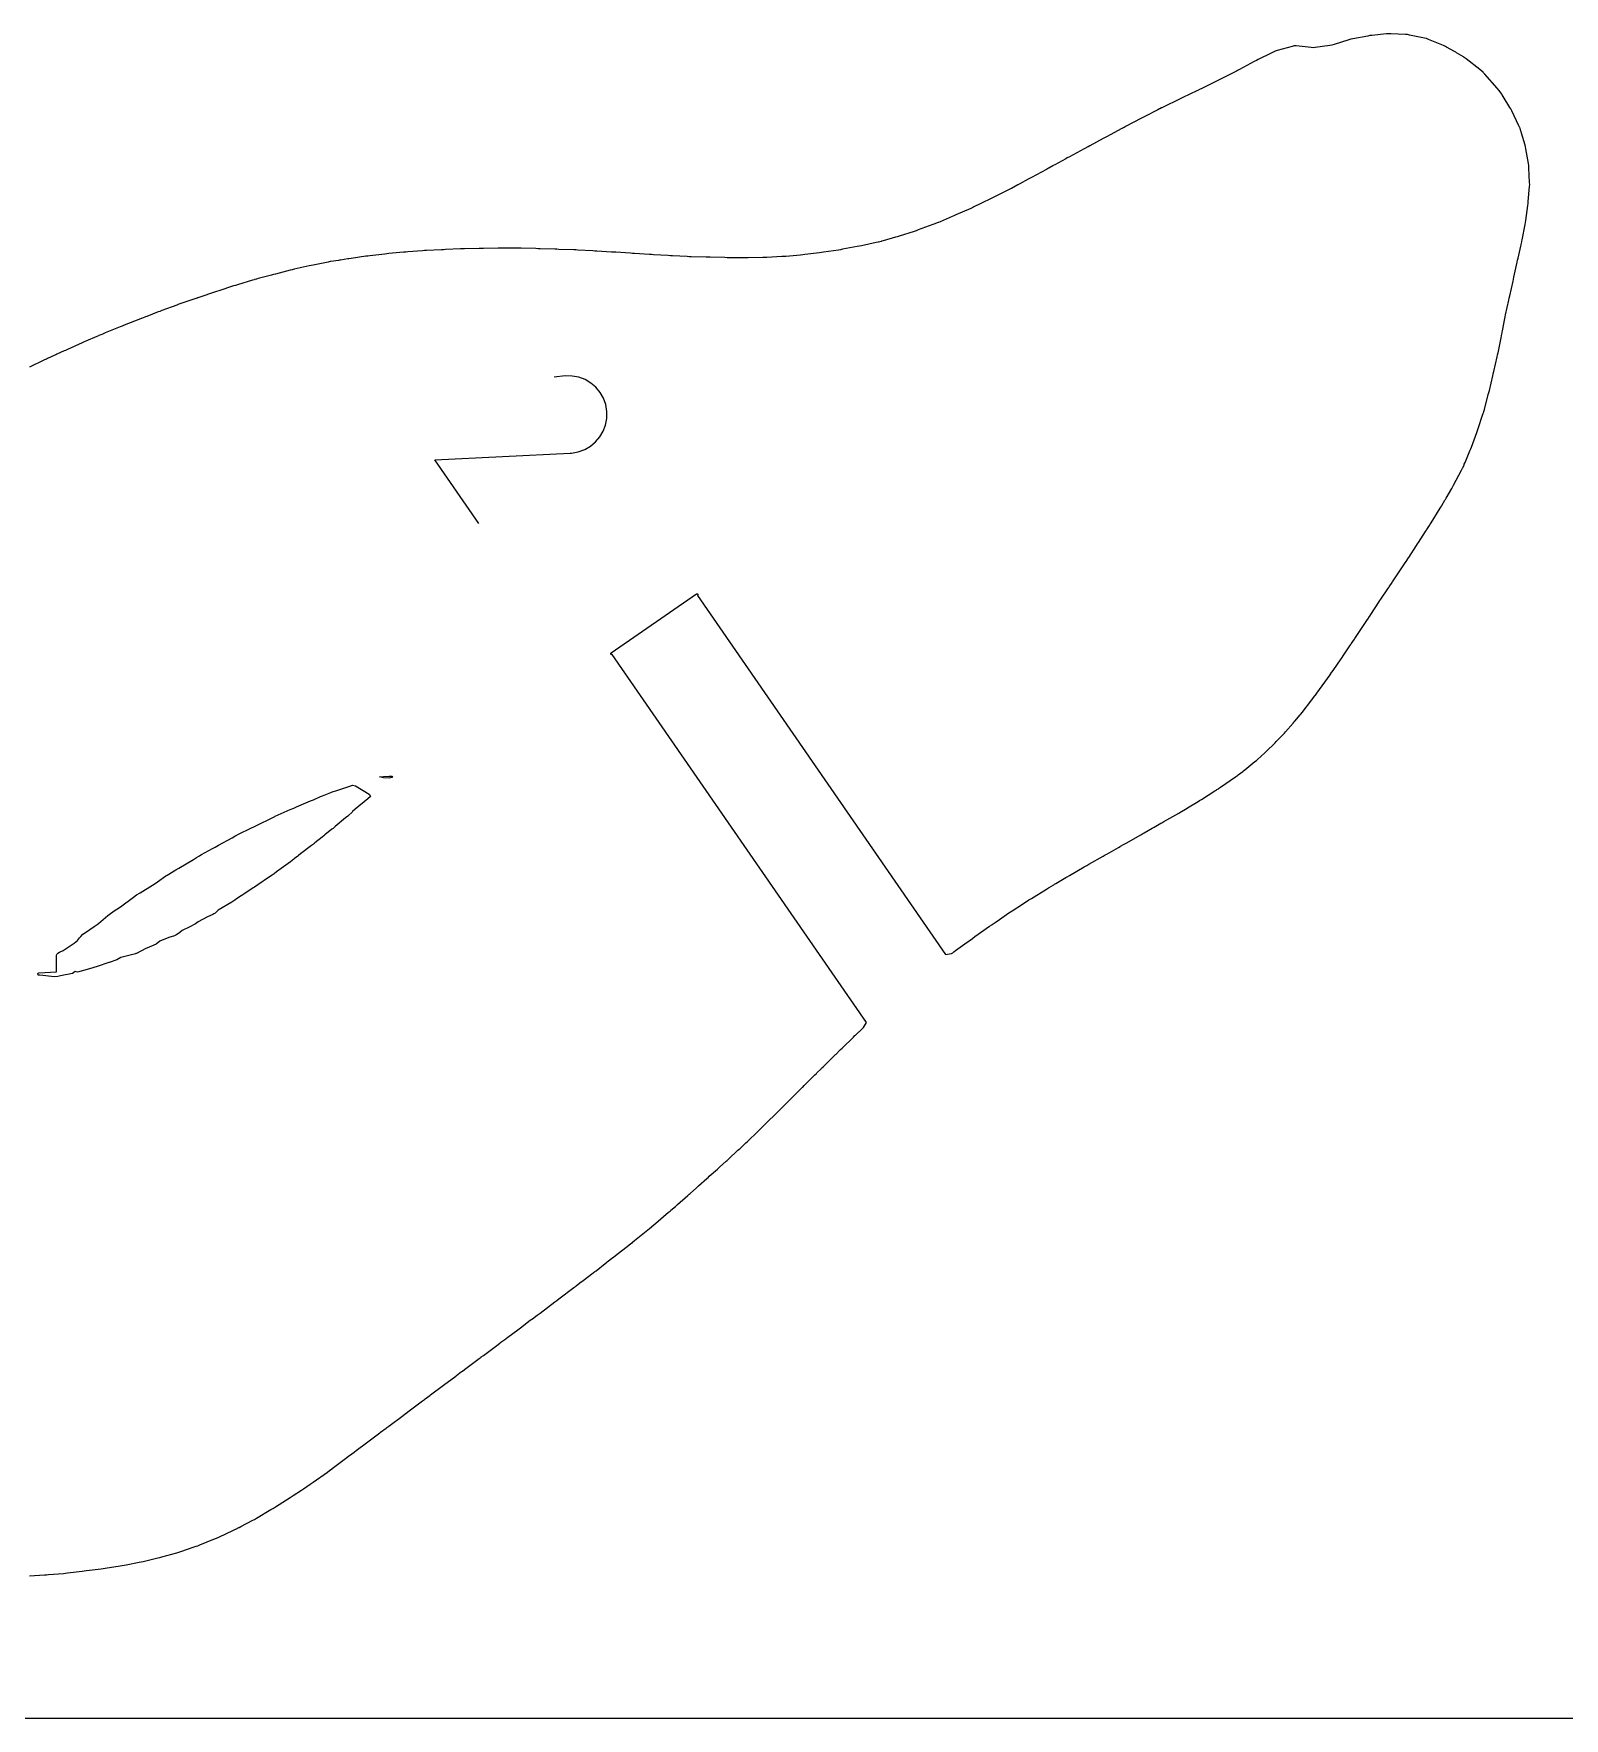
# Model space of a CAD drawing. Extents: x 0 to 600, y 0 to 500.
# Drawn here: x 58.1 to 132.7, y 0 to 82 of the extents above; entities that cross this region are included whole.
import ezdxf

# ---------------------------------------------------------------- set-up
doc = ezdxf.new("R2010")
doc.units = 0

msp = doc.modelspace()

# ---------------------------------------------------------------- linework, layer by layer
at = {"layer": 'annotation', "color": 1}
for p, q in [((84.023081, 65.349311), (83.492246, 65.283112)), ((84.363573, 65.34604), (84.023081, 65.349311)), ((84.688522, 65.284379), (84.363573, 65.34604)), ((84.992326, 65.169161), (84.688522, 65.284379)), ((85.269386, 65.005219), (84.992326, 65.169161)), ((85.514099, 64.797389), (85.269386, 65.005219)), ((85.720867, 64.550503), (85.514099, 64.797389)), ((85.884087, 64.269395), (85.720867, 64.550503)), ((85.998158, 63.9589), (85.884087, 64.269395)), ((85.990645, 62.960143), (86.053117, 63.28451)), ((86.057481, 63.623851), (85.998158, 63.9589)), ((86.053117, 63.28451), (86.057481, 63.623851)), ((86.057481, 63.623851), (86.057481, 63.623851)), ((85.502338, 62.134876), (85.710479, 62.379525)), ((85.710479, 62.379525), (85.87484, 62.656548)), ((85.87484, 62.656548), (85.990645, 62.960143)), ((77.678513, 61.272724), (84.266002, 61.594254)), ((84.266002, 61.594254), (84.266002, 61.594254)), ((84.266002, 61.594254), (84.272603, 61.593758)), ((84.272603, 61.593758), (84.279142, 61.593427)), ((84.279142, 61.593427), (84.285671, 61.593264)), ((84.285671, 61.593264), (84.292241, 61.593274)), ((84.292241, 61.593274), (84.298903, 61.593458)), ((84.298903, 61.593458), (84.305707, 61.593821)), ((84.305707, 61.593821), (84.312705, 61.594366)), ((84.312705, 61.594366), (84.319948, 61.595095)), ((84.319948, 61.595095), (84.327486, 61.596013)), ((84.327486, 61.596013), (84.66299, 61.653169)), ((84.327486, 61.596013), (84.327486, 61.596013)), ((84.66299, 61.653169), (84.973818, 61.765898)), ((84.973818, 61.765898), (85.255192, 61.9284)), ((85.255192, 61.9284), (85.502338, 62.134876)), ((79.819358, 58.174204), (77.678513, 61.272724))]:
    msp.add_line(p, q, dxfattribs=at)
at = {"layer": 'boundary', "color": 5}
for p, q in [((124.130886, 82.011949), (124.03102, 82.002025)), ((124.230752, 82.007251), (124.130886, 82.011949)), ((119.427464, 81.395434), (118.706486, 81.189668)), ((119.527331, 81.423924), (119.427464, 81.395434)), ((119.627197, 81.413354), (119.527331, 81.423924)), ((120.348173, 81.333246), (119.627197, 81.413354)), ((120.448038, 81.322675), (120.348173, 81.333246)), ((120.547905, 81.337173), (120.448038, 81.322675)), ((121.268888, 81.440157), (120.547905, 81.337173)), ((121.368755, 81.454655), (121.268888, 81.440157)), ((121.46862, 81.486116), (121.368755, 81.454655)), ((122.189594, 81.712529), (121.46862, 81.486116)), ((122.289459, 81.74399), (122.189594, 81.712529)), ((122.389326, 81.762688), (122.289459, 81.74399)), ((123.110305, 81.898733), (122.389326, 81.762688)), ((123.21017, 81.917431), (123.110305, 81.898733)), ((123.310037, 81.927355), (123.21017, 81.917431)), ((124.03102, 82.002025), (123.310037, 81.927355)), ((124.95173, 81.972515), (124.230752, 82.007251)), ((125.051597, 81.967817), (124.95173, 81.972515)), ((125.151462, 81.947042), (125.051597, 81.967817)), ((125.872436, 81.797099), (125.151462, 81.947042)), ((125.972301, 81.776324), (125.872436, 81.797099)), ((126.072168, 81.73458), (125.972301, 81.776324)), ((126.793151, 81.433092), (126.072168, 81.73458)), ((126.893018, 81.391348), (126.793151, 81.433092)), ((126.947936, 81.360954), (126.893018, 81.391348)), ((127.340551, 81.142496), (126.947936, 81.360954)), ((117.586041, 80.656789), (116.865065, 80.270735)), ((117.685907, 80.71014), (117.586041, 80.656789)), ((117.774622, 80.754009), (117.685907, 80.71014)), ((118.41075, 81.06823), (117.774622, 80.754009)), ((118.499465, 81.1121), (118.41075, 81.06823)), ((118.510616, 81.117211), (118.499465, 81.1121)), ((118.595469, 81.156067), (118.510616, 81.117211)), ((118.60662, 81.161178), (118.595469, 81.156067)), ((118.706486, 81.189668), (118.60662, 81.161178)), ((127.39547, 81.1121), (127.340551, 81.142496)), ((127.440416, 81.085204), (127.39547, 81.1121)), ((127.76878, 80.887322), (127.440416, 81.085204)), ((127.813728, 80.860426), (127.76878, 80.887322)), ((127.906191, 80.787456), (127.813728, 80.860426)), ((128.571943, 80.26436), (127.906191, 80.787456)), ((115.744623, 79.69537), (115.023642, 79.343315)), ((115.844489, 79.743922), (115.744623, 79.69537)), ((115.939214, 79.792291), (115.844489, 79.743922)), ((116.620223, 80.143021), (115.939214, 79.792291)), ((116.714948, 80.19139), (116.620223, 80.143021)), ((116.72009, 80.194036), (116.714948, 80.19139)), ((116.760059, 80.21474), (116.72009, 80.194036)), ((116.765199, 80.217385), (116.760059, 80.21474)), ((116.865065, 80.270735), (116.765199, 80.217385)), ((128.664406, 80.19139), (128.571943, 80.26436)), ((128.671808, 80.184578), (128.664406, 80.19139)), ((128.72703, 80.134336), (128.671808, 80.184578)), ((128.734433, 80.127524), (128.72703, 80.134336)), ((128.817204, 80.034469), (128.734433, 80.127524)), ((129.414888, 79.363734), (128.817204, 80.034469)), ((113.903201, 78.807648), (113.182223, 78.452402)), ((114.003068, 78.856256), (113.903201, 78.807648)), ((114.096778, 78.900858), (114.003068, 78.856256)), ((114.779796, 79.226078), (114.096778, 78.900858)), ((114.873507, 79.270679), (114.779796, 79.226078)), ((114.879663, 79.273625), (114.873507, 79.270679)), ((114.917621, 79.291818), (114.879663, 79.273625)), ((114.923775, 79.294763), (114.917621, 79.291818)), ((115.023642, 79.343315), (114.923775, 79.294763)), ((129.49766, 79.270679), (129.414888, 79.363734)), ((129.514756, 79.245513), (129.49766, 79.270679)), ((129.638055, 79.061967), (129.514756, 79.245513)), ((129.655149, 79.0368), (129.638055, 79.061967)), ((129.70159, 78.962101), (129.655149, 79.0368)), ((130.033534, 78.42467), (129.70159, 78.962101)), ((112.161644, 77.935377), (112.061778, 77.882663)), ((112.248333, 77.979608), (112.161644, 77.935377)), ((112.889115, 78.305738), (112.248333, 77.979608)), ((112.975804, 78.34997), (112.889115, 78.305738)), ((112.988981, 78.356626), (112.975804, 78.34997)), ((113.06918, 78.397137), (112.988981, 78.356626)), ((113.082357, 78.403794), (113.06918, 78.397137)), ((113.182223, 78.452402), (113.082357, 78.403794)), ((130.079976, 78.34997), (130.033534, 78.42467)), ((130.12759, 78.250104), (130.079976, 78.34997)), ((130.473509, 77.529125), (130.12759, 78.250104)), ((111.108045, 77.378696), (110.414621, 77.008914)), ((111.202441, 77.429258), (111.108045, 77.378696)), ((111.207912, 77.432179), (111.202441, 77.429258)), ((111.235466, 77.446821), (111.207912, 77.432179)), ((111.240936, 77.449742), (111.235466, 77.446821)), ((111.340802, 77.502455), (111.240936, 77.449742)), ((112.061778, 77.882663), (111.340802, 77.502455)), ((130.521125, 77.429259), (130.473509, 77.529125)), ((130.526934, 77.410293), (130.521125, 77.429259)), ((130.570045, 77.271282), (130.526934, 77.410293)), ((130.575854, 77.252316), (130.570045, 77.271282)), ((130.599846, 77.171416), (130.575854, 77.252316)), ((130.774361, 76.589448), (130.599846, 77.171416)), ((109.299646, 76.407114), (108.578671, 76.014777)), ((109.399512, 76.461503), (109.299646, 76.407114)), ((109.408058, 76.466127), (109.399512, 76.461503)), ((109.477907, 76.503924), (109.408058, 76.466127)), ((109.486452, 76.508548), (109.477907, 76.503924)), ((109.577773, 76.557851), (109.486452, 76.508548)), ((110.228904, 76.909048), (109.577773, 76.557851)), ((110.320226, 76.958351), (110.228904, 76.909048)), ((110.414621, 77.008914), (110.320226, 76.958351)), ((130.798353, 76.508548), (130.774361, 76.589448)), ((130.815047, 76.408682), (130.798353, 76.508548)), ((130.93313, 75.687703), (130.815047, 76.408682)), ((107.558094, 75.459575), (107.458228, 75.405658)), ((107.582323, 75.472646), (107.558094, 75.459575)), ((107.769599, 75.574766), (107.582323, 75.472646)), ((107.793828, 75.587837), (107.769599, 75.574766)), ((107.869465, 75.628691), (107.793828, 75.587837)), ((108.403167, 75.919535), (107.869465, 75.628691)), ((108.478805, 75.960387), (108.403167, 75.919535)), ((108.578671, 76.014777), (108.478805, 75.960387)), ((130.949824, 75.587837), (130.93313, 75.687703)), ((130.95419, 75.487971), (130.949824, 75.587837)), ((130.991905, 74.766993), (130.95419, 75.487971)), ((106.060398, 74.6459), (105.755821, 74.480542)), ((106.099548, 74.667127), (106.060398, 74.6459)), ((106.160264, 74.700005), (106.099548, 74.667127)), ((106.576666, 74.92621), (106.160264, 74.700005)), ((106.637381, 74.959089), (106.576666, 74.92621)), ((106.737247, 75.013006), (106.637381, 74.959089)), ((107.458228, 75.405658), (106.737247, 75.013006)), ((130.987657, 74.567261), (130.996271, 74.667127)), ((130.996271, 74.667127), (130.991905, 74.766993)), ((104.737974, 73.973919), (104.329293, 73.775035)), ((104.795963, 74.002538), (104.737974, 73.973919)), ((104.895828, 74.052558), (104.795963, 74.002538)), ((105.616804, 74.409294), (104.895828, 74.052558)), ((105.71667, 74.459314), (105.616804, 74.409294)), ((105.755821, 74.480542), (105.71667, 74.459314)), ((130.917142, 73.746416), (130.925753, 73.846282)), ((130.925753, 73.846282), (130.987657, 74.567261)), ((102.872116, 73.107857), (102.28243, 72.86052)), ((102.954539, 73.142671), (102.872116, 73.107857)), ((103.054405, 73.187184), (102.954539, 73.142671)), ((103.775384, 73.509797), (103.054405, 73.187184)), ((103.875249, 73.55431), (103.775384, 73.509797)), ((103.917128, 73.574848), (103.875249, 73.55431)), ((104.229427, 73.725878), (103.917128, 73.574848)), ((104.271306, 73.746416), (104.229427, 73.725878)), ((104.329293, 73.775035), (104.271306, 73.746416)), ((130.805446, 72.925572), (130.902513, 73.64655)), ((130.902513, 73.64655), (130.917142, 73.746416)), ((101.013252, 72.388574), (100.292274, 72.15977)), ((101.113117, 72.420795), (101.013252, 72.388574)), ((101.212984, 72.457135), (101.113117, 72.420795)), ((101.933964, 72.720457), (101.212984, 72.457135)), ((102.033831, 72.756797), (101.933964, 72.720457)), ((102.051274, 72.764078), (102.033831, 72.756797)), ((102.182565, 72.818425), (102.051274, 72.764078)), ((102.200008, 72.825706), (102.182565, 72.818425)), ((102.28243, 72.86052), (102.200008, 72.825706)), ((130.628934, 71.976981), (130.769912, 72.721679)), ((130.769912, 72.721679), (130.790818, 72.825706)), ((130.790818, 72.825706), (130.805446, 72.925572)), ((76.154068, 71.37399), (75.43309, 71.305163)), ((76.253934, 71.383507), (76.154068, 71.37399)), ((76.3538, 71.390414), (76.253934, 71.383507)), ((77.074779, 71.442416), (76.3538, 71.390414)), ((77.174645, 71.449323), (77.074779, 71.442416)), ((77.274511, 71.45463), (77.174645, 71.449323)), ((77.995489, 71.491319), (77.274511, 71.45463)), ((78.095355, 71.496626), (77.995489, 71.491319)), ((78.195221, 71.500469), (78.095355, 71.496626)), ((78.9162, 71.533864), (78.195221, 71.500469)), ((79.016066, 71.537707), (78.9162, 71.533864)), ((79.115932, 71.540802), (79.016066, 71.537707)), ((79.83691, 71.556771), (79.115932, 71.540802)), ((79.936776, 71.559866), (79.83691, 71.556771)), ((80.036643, 71.561082), (79.936776, 71.559866)), ((80.757621, 71.569857), (80.036643, 71.561082)), ((80.857488, 71.571073), (80.757621, 71.569857)), ((80.957354, 71.570718), (80.857488, 71.571073)), ((81.678332, 71.569953), (80.957354, 71.570718)), ((81.778198, 71.569597), (81.678332, 71.569953)), ((81.878064, 71.567231), (81.778198, 71.569597)), ((82.599042, 71.546966), (81.878064, 71.567231)), ((82.698909, 71.544601), (82.599042, 71.546966)), ((82.798775, 71.541672), (82.698909, 71.544601)), ((83.519752, 71.520558), (82.798775, 71.541672)), ((83.619618, 71.517629), (83.519752, 71.520558)), ((83.719484, 71.513676), (83.619618, 71.517629)), ((84.440463, 71.486422), (83.719484, 71.513676)), ((84.540328, 71.482468), (84.440463, 71.486422)), ((84.640195, 71.47676), (84.540328, 71.482468)), ((85.361174, 71.435474), (84.640195, 71.47676)), ((85.46104, 71.429766), (85.361174, 71.435474)), ((85.560906, 71.423562), (85.46104, 71.429766)), ((86.281884, 71.381262), (85.560906, 71.423562)), ((86.381751, 71.375058), (86.281884, 71.381262)), ((86.481617, 71.368785), (86.381751, 71.375058)), ((87.202594, 71.322467), (86.481617, 71.368785)), ((96.509568, 71.357569), (96.409701, 71.345334)), ((96.609433, 71.372956), (96.509568, 71.357569)), ((97.330409, 71.48071), (96.609433, 71.372956)), ((97.430275, 71.496097), (97.330409, 71.48071)), ((97.530142, 71.514938), (97.430275, 71.496097)), ((98.251121, 71.651956), (97.530142, 71.514938)), ((98.350986, 71.670797), (98.251121, 71.651956)), ((98.450852, 71.691832), (98.350986, 71.670797)), ((99.171832, 71.840509), (98.450852, 71.691832)), ((99.271699, 71.861544), (99.171832, 71.840509)), ((99.286718, 71.865759), (99.271699, 71.861544)), ((99.408199, 71.900781), (99.286718, 71.865759)), ((99.423217, 71.904995), (99.408199, 71.900781)), ((99.508065, 71.929019), (99.423217, 71.904995)), ((100.10756, 72.103525), (99.508065, 71.929019)), ((100.192407, 72.127549), (100.10756, 72.103525)), ((100.292274, 72.15977), (100.192407, 72.127549)), ((130.430563, 71.082221), (130.56099, 71.664674)), ((130.56099, 71.664674), (130.575854, 71.730398)), ((130.575854, 71.730398), (130.581625, 71.756396)), ((130.581625, 71.756396), (130.608829, 71.878997)), ((130.608829, 71.878997), (130.614596, 71.904995)), ((130.614596, 71.904995), (130.628934, 71.976981)), ((70.829537, 70.546204), (70.729671, 70.523577)), ((71.550516, 70.704698), (70.829537, 70.546204)), ((71.650382, 70.727325), (71.550516, 70.704698)), ((71.750247, 70.747538), (71.650382, 70.727325)), ((72.471226, 70.893822), (71.750247, 70.747538)), ((72.571092, 70.914035), (72.471226, 70.893822)), ((72.616082, 70.921008), (72.571092, 70.914035)), ((72.980364, 70.977311), (72.616082, 70.921008)), ((73.025354, 70.984283), (72.980364, 70.977311)), ((73.08023, 70.992777), (73.025354, 70.984283)), ((73.436926, 71.047801), (73.08023, 70.992777)), ((73.491802, 71.056295), (73.436926, 71.047801)), ((73.591669, 71.070748), (73.491802, 71.056295)), ((74.312647, 71.174008), (73.591669, 71.070748)), ((74.412513, 71.188461), (74.312647, 71.174008)), ((74.512379, 71.199528), (74.412513, 71.188461)), ((75.233358, 71.284579), (74.512379, 71.199528)), ((75.333224, 71.295646), (75.233358, 71.284579)), ((75.43309, 71.305163), (75.333224, 71.295646)), ((87.30246, 71.316194), (87.202594, 71.322467)), ((87.402326, 71.3101), (87.30246, 71.316194)), ((88.123306, 71.265959), (87.402326, 71.3101)), ((88.223172, 71.259865), (88.123306, 71.265959)), ((88.323038, 71.253431), (88.223172, 71.259865)), ((89.044016, 71.207405), (88.323038, 71.253431)), ((89.143882, 71.200971), (89.044016, 71.207405)), ((89.243748, 71.195925), (89.143882, 71.200971)), ((89.964727, 71.157011), (89.243748, 71.195925)), ((90.064593, 71.151966), (89.964727, 71.157011)), ((90.164459, 71.149073), (90.064593, 71.151966)), ((90.885437, 71.132683), (90.164459, 71.149073)), ((90.985303, 71.129791), (90.885437, 71.132683)), ((91.085169, 71.126921), (90.985303, 71.129791)), ((91.806148, 71.109677), (91.085169, 71.126921)), ((91.906014, 71.106806), (91.806148, 71.109677)), ((92.00588, 71.10714), (91.906014, 71.106806)), ((92.726858, 71.103408), (92.00588, 71.10714)), ((92.826724, 71.103741), (92.726858, 71.103408)), ((92.926591, 71.105027), (92.826724, 71.103741)), ((93.647569, 71.111341), (92.926591, 71.105027)), ((93.747435, 71.112627), (93.647569, 71.111341)), ((93.847301, 71.118219), (93.747435, 71.112627)), ((94.568278, 71.158757), (93.847301, 71.118219)), ((94.668144, 71.164349), (94.568278, 71.158757)), ((94.768011, 71.172516), (94.668144, 71.164349)), ((95.488989, 71.237302), (94.768011, 71.172516)), ((95.588854, 71.24547), (95.488989, 71.237302)), ((95.68872, 71.257705), (95.588854, 71.24547)), ((96.409701, 71.345334), (95.68872, 71.257705)), ((130.231061, 70.16344), (130.386123, 70.884418)), ((130.386123, 70.884418), (130.408362, 70.984283)), ((130.408362, 70.984283), (130.430563, 71.082221)), ((67.867673, 69.729152), (67.146695, 69.498098)), ((67.967539, 69.760916), (67.867673, 69.729152)), ((68.067405, 69.790749), (67.967539, 69.760916)), ((68.788384, 70.006342), (68.067405, 69.790749)), ((68.88825, 70.036175), (68.788384, 70.006342)), ((68.89935, 70.03921), (68.88825, 70.036175)), ((68.97814, 70.06054), (68.89935, 70.03921)), ((68.98924, 70.063574), (68.97814, 70.06054)), ((69.078006, 70.087732), (68.98924, 70.063574)), ((69.720195, 70.260914), (69.078006, 70.087732)), ((69.80896, 70.285072), (69.720195, 70.260914)), ((69.908826, 70.310967), (69.80896, 70.285072)), ((70.629805, 70.497682), (69.908826, 70.310967)), ((70.729671, 70.523577), (70.629805, 70.497682)), ((130.024617, 69.24273), (130.18694, 69.963708)), ((130.18694, 69.963708), (130.208824, 70.063574)), ((130.208824, 70.063574), (130.231061, 70.16344)), ((65.992079, 69.109877), (65.300782, 68.87062)), ((66.087452, 69.142864), (65.992079, 69.109877)), ((66.091945, 69.144412), (66.087452, 69.142864)), ((66.121626, 69.154645), (66.091945, 69.144412)), ((66.126118, 69.156193), (66.121626, 69.154645)), ((66.225984, 69.18988), (66.126118, 69.156193)), ((66.946963, 69.432648), (66.225984, 69.18988)), ((67.046829, 69.466334), (66.946963, 69.432648)), ((67.146695, 69.498098), (67.046829, 69.466334)), ((129.82708, 68.322019), (129.982418, 69.042998)), ((129.982418, 69.042998), (130.002732, 69.142864)), ((130.002732, 69.142864), (130.024617, 69.24273)), ((63.264121, 68.100616), (62.543143, 67.816887)), ((63.363987, 68.140278), (63.264121, 68.100616)), ((63.385786, 68.148649), (63.363987, 68.140278)), ((63.553817, 68.213782), (63.385786, 68.148649)), ((63.575617, 68.222153), (63.553817, 68.213782)), ((63.653684, 68.251958), (63.575617, 68.222153)), ((64.20663, 68.465039), (63.653684, 68.251958)), ((64.284697, 68.494844), (64.20663, 68.465039)), ((64.384563, 68.531919), (64.284697, 68.494844)), ((65.105542, 68.800559), (64.384563, 68.531919)), ((65.205408, 68.837634), (65.105542, 68.800559)), ((65.300782, 68.87062), (65.205408, 68.837634)), ((129.669968, 67.549039), (129.791945, 68.146467)), ((129.791945, 68.146467), (129.806767, 68.222153)), ((129.806767, 68.222153), (129.82708, 68.322019)), ((61.215101, 67.269817), (60.67588, 67.036063)), ((61.289126, 67.301443), (61.215101, 67.269817)), ((61.314967, 67.3124), (61.289126, 67.301443)), ((61.496724, 67.390414), (61.314967, 67.3124)), ((61.522565, 67.401371), (61.496724, 67.390414)), ((61.622431, 67.442247), (61.522565, 67.401371)), ((62.34341, 67.736349), (61.622431, 67.442247)), ((62.443277, 67.777225), (62.34341, 67.736349)), ((62.543143, 67.816887), (62.443277, 67.777225)), ((129.601443, 67.201576), (129.620735, 67.301443)), ((129.620735, 67.301443), (129.625371, 67.325623)), ((129.625371, 67.325623), (129.650513, 67.449173)), ((129.650513, 67.449173), (129.655149, 67.473353)), ((129.655149, 67.473353), (129.669968, 67.549039)), ((59.628705, 66.570954), (59.263728, 66.404624)), ((59.681144, 66.594847), (59.628705, 66.570954)), ((59.78101, 66.639195), (59.681144, 66.594847)), ((60.501989, 66.960089), (59.78101, 66.639195)), ((60.601855, 67.004437), (60.501989, 66.960089)), ((60.67588, 67.036063), (60.601855, 67.004437)), ((129.436474, 66.380732), (129.455765, 66.480598)), ((129.455765, 66.480598), (129.601443, 67.201576)), ((58.660568, 66.126586), (57.939589, 65.783829)), ((58.760435, 66.174137), (58.660568, 66.126586)), ((58.807861, 66.195877), (58.760435, 66.174137)), ((59.163861, 66.358993), (58.807861, 66.195877)), ((59.211288, 66.380732), (59.163861, 66.358993)), ((59.263728, 66.404624), (59.211288, 66.380732)), ((129.247614, 65.559887), (129.413479, 66.280866)), ((129.413479, 66.280866), (129.436474, 66.380732)), ((129.032624, 64.639177), (129.201235, 65.360155)), ((129.201235, 65.360155), (129.224621, 65.460021)), ((129.224621, 65.460021), (129.247614, 65.559887)), ((128.791119, 63.718467), (128.982649, 64.439445)), ((128.982649, 64.439445), (129.009236, 64.539311)), ((129.009236, 64.539311), (129.032624, 64.639177)), ((128.49028, 62.788485), (128.704956, 63.435271)), ((128.704956, 63.435271), (128.734433, 63.525867)), ((128.734433, 63.525867), (128.737404, 63.535137)), ((128.737404, 63.535137), (128.761561, 63.60933)), ((128.761561, 63.60933), (128.764532, 63.618601)), ((128.764532, 63.618601), (128.791119, 63.718467)), ((128.156123, 61.877045), (128.423518, 62.598023)), ((128.423518, 62.598023), (128.460803, 62.697889)), ((128.460803, 62.697889), (128.49028, 62.788485)), ((127.846831, 61.129781), (128.085735, 61.698761)), ((128.085735, 61.698761), (128.118838, 61.777179)), ((128.118838, 61.777179), (128.156123, 61.877045)), ((127.292103, 60.035624), (127.676822, 60.756603)), ((127.676822, 60.756603), (127.730046, 60.856469)), ((127.730046, 60.856469), (127.739297, 60.877917)), ((127.739297, 60.877917), (127.804477, 61.029915)), ((127.804477, 61.029915), (127.813729, 61.051363)), ((127.813729, 61.051363), (127.846831, 61.129781)), ((126.93041, 59.405309), (127.201489, 59.871089)), ((127.201489, 59.871089), (127.23888, 59.935758)), ((127.23888, 59.935758), (127.292103, 60.035624)), ((126.698044, 59.015047), (126.718979, 59.050245)), ((126.718979, 59.050245), (126.872083, 59.305442)), ((126.872083, 59.305442), (126.893018, 59.34064)), ((126.893018, 59.34064), (126.93041, 59.405309)), ((126.190775, 58.194203), (126.636354, 58.915181)), ((126.636354, 58.915181), (126.698044, 59.015047)), ((125.584523, 57.24652), (125.925008, 57.775226)), ((125.925008, 57.775226), (125.972301, 57.84812)), ((125.972301, 57.84812), (125.989544, 57.875092)), ((125.989544, 57.875092), (126.111843, 58.067365)), ((126.111843, 58.067365), (126.129086, 58.094337)), ((126.129086, 58.094337), (126.190775, 58.194203)), ((125.104169, 56.511518), (125.484658, 57.093811)), ((125.484658, 57.093811), (125.53723, 57.173626)), ((125.53723, 57.173626), (125.584523, 57.24652)), ((124.386587, 55.432072), (124.86722, 56.15305)), ((124.86722, 56.15305), (124.933799, 56.252916)), ((124.933799, 56.252916), (124.9471, 56.272967)), ((124.9471, 56.272967), (125.038296, 56.411652)), ((125.038296, 56.411652), (125.051597, 56.431703)), ((125.051597, 56.431703), (125.104169, 56.511518)), ((123.751921, 54.481369), (124.084292, 54.978719)), ((124.084292, 54.978719), (124.130886, 55.048593)), ((124.130886, 55.048593), (124.150872, 55.078585)), ((124.150872, 55.078585), (124.300021, 55.302214)), ((124.300021, 55.302214), (124.320008, 55.332206)), ((124.320008, 55.332206), (124.386587, 55.432072)), ((86.259877, 51.873277), (90.411343, 54.741628)), ((90.411343, 54.741628), (90.429249, 54.749373)), ((90.429249, 54.749373), (90.448756, 54.749677)), ((90.448756, 54.749677), (90.466894, 54.742493)), ((90.466894, 54.742493), (90.480902, 54.728914)), ((90.481766, 54.673364), (90.468188, 54.659356)), ((90.468188, 54.659356), (102.546375, 37.178164)), ((90.480902, 54.728914), (90.488647, 54.711008)), ((90.488951, 54.691502), (90.481766, 54.673364)), ((90.488647, 54.711008), (90.488951, 54.691502)), ((123.263443, 53.741343), (123.652056, 54.33115)), ((123.652056, 54.33115), (123.705329, 54.411495)), ((123.705329, 54.411495), (123.751921, 54.481369)), ((122.553314, 52.66994), (123.031804, 53.390918)), ((123.031804, 53.390918), (123.098473, 53.490784)), ((123.098473, 53.490784), (123.111393, 53.510306)), ((123.111393, 53.510306), (123.197249, 53.641477)), ((123.197249, 53.641477), (123.21017, 53.660998)), ((123.21017, 53.660998), (123.263443, 53.741343)), ((122.309737, 52.306581), (122.466369, 52.539895)), ((122.466369, 52.539895), (122.486646, 52.570074)), ((122.486646, 52.570074), (122.553314, 52.66994)), ((86.239113, 51.841131), (86.246298, 51.859269)), ((86.239417, 51.821624), (86.239113, 51.841131)), ((86.247162, 51.803719), (86.239417, 51.821624)), ((86.246298, 51.859269), (86.259877, 51.873277)), ((86.26117, 51.79014), (86.247162, 51.803719)), ((86.279308, 51.782956), (86.26117, 51.79014)), ((86.298815, 51.783259), (86.279308, 51.782956)), ((86.316721, 51.791004), (86.298815, 51.783259)), ((98.694197, 33.876642), (86.316721, 51.791004)), ((121.866765, 51.649363), (121.913711, 51.71905)), ((121.913711, 51.71905), (122.242515, 52.206715)), ((122.242515, 52.206715), (122.289459, 52.276402)), ((122.289459, 52.276402), (122.309737, 52.306581)), ((121.242042, 50.752177), (121.352235, 50.908638)), ((121.352235, 50.908638), (121.368755, 50.932162)), ((121.368755, 50.932162), (121.421675, 51.008504)), ((121.421675, 51.008504), (121.813844, 51.573021)), ((121.813844, 51.573021), (121.866765, 51.649363)), ((120.630731, 49.907808), (121.15372, 50.628786)), ((121.15372, 50.628786), (121.225523, 50.728653)), ((121.225523, 50.728653), (121.242042, 50.752177)), ((119.911193, 48.971784), (120.382584, 49.577043)), ((120.382584, 49.577043), (120.448038, 49.661595)), ((120.448038, 49.661595), (120.459583, 49.676909)), ((120.459583, 49.676909), (120.547384, 49.792629)), ((120.547384, 49.792629), (120.558929, 49.807942)), ((120.558929, 49.807942), (120.630731, 49.907808)), ((119.106305, 48.025059), (119.476141, 48.447285)), ((119.476141, 48.447285), (119.527331, 48.505823)), ((119.527331, 48.505823), (119.561742, 48.547151)), ((119.561742, 48.547151), (119.811327, 48.845904)), ((119.811327, 48.845904), (119.845738, 48.887232)), ((119.845738, 48.887232), (119.911193, 48.971784)), ((118.655297, 47.547321), (119.00644, 47.915437)), ((119.00644, 47.915437), (119.055116, 47.966521)), ((119.055116, 47.966521), (119.106305, 48.025059)), ((117.735556, 46.680409), (118.09305, 47.001287)), ((118.09305, 47.001287), (118.142699, 47.045811)), ((118.142699, 47.045811), (118.192917, 47.094593)), ((118.192917, 47.094593), (118.556403, 47.447455)), ((118.556403, 47.447455), (118.60662, 47.496237)), ((118.60662, 47.496237), (118.655297, 47.547321)), ((116.796759, 45.925317), (117.025441, 46.100915)), ((117.025441, 46.100915), (117.057, 46.1251)), ((117.057, 46.1251), (117.125306, 46.180442)), ((117.125306, 46.180442), (117.617601, 46.580543)), ((117.617601, 46.580543), (117.685907, 46.635885)), ((117.685907, 46.635885), (117.735556, 46.680409)), ((115.013976, 44.738102), (115.666653, 45.14748)), ((115.666653, 45.14748), (115.756854, 45.20439)), ((115.756854, 45.20439), (115.76652, 45.210603)), ((115.76652, 45.210603), (115.834823, 45.254136)), ((115.834823, 45.254136), (115.844489, 45.260349)), ((115.844489, 45.260349), (115.944354, 45.329817)), ((115.944354, 45.329817), (116.665332, 45.831664)), ((116.665332, 45.831664), (116.765199, 45.901132)), ((116.765199, 45.901132), (116.796759, 45.925317)), ((114.262964, 44.283679), (114.334362, 44.326636)), ((114.334362, 44.326636), (114.852377, 44.638236)), ((114.852377, 44.638236), (114.923775, 44.681192)), ((114.923775, 44.681192), (115.013976, 44.738102)), ((112.715591, 43.388499), (113.037759, 43.572847)), ((113.037759, 43.572847), (113.082357, 43.598377)), ((113.082357, 43.598377), (113.182223, 43.655786)), ((113.182223, 43.655786), (113.903201, 44.071666)), ((113.903201, 44.071666), (114.003068, 44.129075)), ((114.003068, 44.129075), (114.031535, 44.146001)), ((114.031535, 44.146001), (114.234496, 44.266752)), ((114.234496, 44.266752), (114.262964, 44.283679)), ((111.340802, 42.606267), (112.061778, 43.015289)), ((112.061778, 43.015289), (112.161644, 43.072098)), ((112.161644, 43.072098), (112.216913, 43.103683)), ((112.216913, 43.103683), (112.615725, 43.331383)), ((112.615725, 43.331383), (112.670993, 43.362968)), ((112.670993, 43.362968), (112.715591, 43.388499)), ((109.526531, 41.576602), (110.223633, 41.975131)), ((110.223633, 41.975131), (110.320226, 42.030185)), ((110.320226, 42.030185), (110.399682, 42.074997)), ((110.399682, 42.074997), (110.970821, 42.397446)), ((110.970821, 42.397446), (111.050278, 42.442258)), ((111.050278, 42.442258), (111.070687, 42.45373)), ((111.070687, 42.45373), (111.220526, 42.537986)), ((111.220526, 42.537986), (111.240936, 42.549458)), ((111.240936, 42.549458), (111.340802, 42.606267)), ((108.478805, 40.97118), (108.578671, 41.029002)), ((108.578671, 41.029002), (109.299647, 41.44627)), ((109.299647, 41.44627), (109.399512, 41.504093)), ((109.399512, 41.504093), (109.402786, 41.505968)), ((109.402786, 41.505968), (109.426665, 41.519672)), ((109.426665, 41.519672), (109.429938, 41.521547)), ((109.429938, 41.521547), (109.526531, 41.576602)), ((106.737247, 39.91841), (107.458228, 40.361579)), ((107.458228, 40.361579), (107.558094, 40.423062)), ((107.558094, 40.423062), (107.590331, 40.442413)), ((107.590331, 40.442413), (107.822349, 40.581485)), ((107.822349, 40.581485), (107.854587, 40.600836)), ((107.854587, 40.600836), (107.922216, 40.641005)), ((107.922216, 40.641005), (108.411176, 40.931011)), ((108.411176, 40.931011), (108.478805, 40.97118)), ((105.786905, 39.304683), (106.292131, 39.634391)), ((106.292131, 39.634391), (106.362364, 39.680126)), ((106.362364, 39.680126), (106.391996, 39.699158)), ((106.391996, 39.699158), (106.607749, 39.837896)), ((106.607749, 39.837896), (106.637381, 39.856928)), ((106.637381, 39.856928), (106.737247, 39.91841)), ((103.975115, 38.054043), (104.696096, 38.565215)), ((104.696096, 38.565215), (104.795963, 38.63588)), ((104.795963, 38.63588), (104.815314, 38.649112)), ((104.815314, 38.649112), (104.956791, 38.746183)), ((104.956791, 38.746183), (104.976144, 38.759415)), ((104.976144, 38.759415), (105.056657, 38.813546)), ((105.056657, 38.813546), (105.636157, 39.204817)), ((105.636157, 39.204817), (105.71667, 39.258948)), ((105.71667, 39.258948), (105.786905, 39.304683)), ((103.032146, 37.371497), (103.595949, 37.78213)), ((103.595949, 37.78213), (103.673556, 37.838705)), ((103.673556, 37.838705), (103.695815, 37.854674)), ((103.695815, 37.854674), (103.85299, 37.96741)), ((103.85299, 37.96741), (103.875249, 37.983378)), ((103.875249, 37.983378), (103.975115, 38.054043)), ((102.546375, 37.178164), (102.835623, 37.225713)), ((102.835623, 37.225713), (102.896895, 37.271631)), ((102.896895, 37.271631), (102.954538, 37.314922)), ((102.954538, 37.314922), (103.032146, 37.371497)), ((98.547401, 33.622918), (98.694197, 33.876642)), ((97.506868, 32.628315), (98.058258, 33.161202)), ((98.058258, 33.161202), (98.13485, 33.235152)), ((98.13485, 33.235152), (98.158124, 33.257305)), ((98.158124, 33.257305), (98.327712, 33.418688)), ((98.327712, 33.418688), (98.350986, 33.440841)), ((98.350986, 33.440841), (98.434814, 33.518554)), ((98.434814, 33.518554), (98.547401, 33.622918)), ((96.583, 31.718773), (97.11255, 32.241972)), ((97.11255, 32.241972), (97.185983, 32.314442)), ((97.185983, 32.314442), (97.212416, 32.340358)), ((97.212416, 32.340358), (97.403842, 32.528449)), ((97.403842, 32.528449), (97.430275, 32.554366)), ((97.430275, 32.554366), (97.506868, 32.628315)), ((95.661148, 30.803267), (96.183075, 31.321851)), ((96.183075, 31.321851), (96.255368, 31.393731)), ((96.255368, 31.393731), (96.282941, 31.421128)), ((96.282941, 31.421128), (96.481994, 31.618906)), ((96.481994, 31.618906), (96.509568, 31.646303)), ((96.509568, 31.646303), (96.583, 31.718773)), ((94.739883, 29.886709), (95.257166, 30.401526)), ((95.257166, 30.401526), (95.328904, 30.473021)), ((95.328904, 30.473021), (95.357032, 30.501007)), ((95.357032, 30.501007), (95.560727, 30.703401)), ((95.560727, 30.703401), (95.588854, 30.731387)), ((95.588854, 30.731387), (95.661148, 30.803267)), ((94.33305, 29.481672), (94.404495, 29.552308)), ((94.404495, 29.552308), (94.432916, 29.58068)), ((94.432916, 29.58068), (94.639722, 29.786842)), ((94.639722, 29.786842), (94.668144, 29.815214)), ((94.668144, 29.815214), (94.739883, 29.886709)), ((93.501276, 28.660828), (93.71758, 28.873148)), ((93.71758, 28.873148), (93.747435, 28.902377)), ((93.747435, 28.902377), (93.81888, 28.973014)), ((93.81888, 28.973014), (94.33305, 29.481672)), ((92.538425, 27.743634), (92.791775, 27.980575)), ((92.791775, 27.980575), (92.826724, 28.013321)), ((92.826724, 28.013321), (92.896736, 28.080441)), ((92.896736, 28.080441), (93.401409, 28.56448)), ((93.401409, 28.56448), (93.471421, 28.631599)), ((93.471421, 28.631599), (93.501276, 28.660828)), ((91.537375, 26.830227), (91.861676, 27.121718)), ((91.861676, 27.121718), (91.906014, 27.161767)), ((91.906014, 27.161767), (91.970931, 27.221584)), ((91.970931, 27.221584), (92.438559, 27.651071)), ((92.438559, 27.651071), (92.503476, 27.710888)), ((92.503476, 27.710888), (92.538425, 27.743634)), ((90.518214, 25.919492), (90.929127, 26.285392)), ((90.929127, 26.285392), (90.985303, 26.335415)), ((90.985303, 26.335415), (91.040832, 26.385258)), ((91.040832, 26.385258), (91.437509, 26.740334)), ((91.437509, 26.740334), (91.493037, 26.790177)), ((91.493037, 26.790177), (91.537375, 26.830227)), ((89.490339, 25.009914), (89.995125, 25.455781)), ((89.995125, 25.455781), (90.064593, 25.516939)), ((90.064593, 25.516939), (90.108282, 25.555647)), ((90.108282, 25.555647), (90.418347, 25.830762)), ((90.418347, 25.830762), (90.462037, 25.86947)), ((90.462037, 25.86947), (90.518214, 25.919492)), ((88.433333, 24.101538), (89.057545, 24.634349)), ((89.057545, 24.634349), (89.143882, 24.707839)), ((89.143882, 24.707839), (89.17428, 24.734215)), ((89.17428, 24.734215), (89.390472, 24.92238)), ((89.390472, 24.92238), (89.42087, 24.948756)), ((89.42087, 24.948756), (89.490339, 25.009914)), ((87.402326, 23.258432), (88.123306, 23.843354)), ((88.123306, 23.843354), (88.223172, 23.924582)), ((88.223172, 23.924582), (88.236701, 23.935882)), ((88.236701, 23.935882), (88.333467, 24.016749)), ((88.333467, 24.016749), (88.346996, 24.028048)), ((88.346996, 24.028048), (88.433333, 24.101538)), ((86.472335, 22.52641), (87.123301, 23.036345)), ((87.123301, 23.036345), (87.213885, 23.107335)), ((87.213885, 23.107335), (87.223168, 23.114674)), ((87.223168, 23.114674), (87.293178, 23.169865)), ((87.293178, 23.169865), (87.30246, 23.177204)), ((87.30246, 23.177204), (87.402326, 23.258432)), ((85.972292, 22.138563), (86.03477, 22.186624)), ((86.03477, 22.186624), (86.072158, 22.2155)), ((86.072158, 22.2155), (86.344363, 22.426544)), ((86.344363, 22.426544), (86.381751, 22.455419)), ((86.381751, 22.455419), (86.472335, 22.52641)), ((84.90409, 21.317721), (85.393249, 21.692349)), ((85.393249, 21.692349), (85.46104, 21.744153)), ((85.46104, 21.744153), (85.523518, 21.792215)), ((85.523518, 21.792215), (85.972292, 22.138563)), ((83.720972, 20.420647), (84.440613, 20.964904)), ((84.440613, 20.964904), (84.540328, 21.040349)), ((84.540328, 21.040349), (84.572403, 21.06477)), ((84.572403, 21.06477), (84.804223, 21.241495)), ((84.804223, 21.241495), (84.836298, 21.265917)), ((84.836298, 21.265917), (84.90409, 21.317721)), ((82.698909, 19.654035), (82.798775, 19.728817)), ((82.798775, 19.728817), (83.519752, 20.269189)), ((83.519752, 20.269189), (83.619768, 20.344086)), ((83.619768, 20.344086), (83.621255, 20.345203)), ((83.621255, 20.345203), (83.720972, 20.420647)), ((81.225257, 18.554087), (81.710849, 18.916096)), ((81.710849, 18.916096), (81.778198, 18.966396)), ((81.778198, 18.966396), (81.8446, 19.015962)), ((81.8446, 19.015962), (82.325298, 19.374929)), ((82.325298, 19.374929), (82.3917, 19.424493)), ((82.3917, 19.424493), (82.425165, 19.449463)), ((82.425165, 19.449463), (82.665445, 19.629064)), ((82.665445, 19.629064), (82.698909, 19.654035)), ((80.036643, 17.665783), (80.757621, 18.204763)), ((80.757621, 18.204763), (80.857488, 18.279517)), ((80.857488, 18.279517), (80.890004, 18.303822)), ((80.890004, 18.303822), (81.12539, 18.47948)), ((81.12539, 18.47948), (81.157907, 18.503785)), ((81.157907, 18.503785), (81.225257, 18.554087)), ((79.114852, 16.976481), (79.827367, 17.509315)), ((79.827367, 17.509315), (79.926154, 17.583075)), ((79.926154, 17.583075), (79.927233, 17.583881)), ((79.927233, 17.583881), (79.935697, 17.590222)), ((79.935697, 17.590222), (79.936776, 17.591029)), ((79.936776, 17.591029), (80.036643, 17.665783)), ((78.160202, 16.264556), (78.628685, 16.613996)), ((78.628685, 16.613996), (78.693532, 16.662361)), ((78.693532, 16.662361), (78.728551, 16.688469)), ((78.728551, 16.688469), (78.981046, 16.876615)), ((78.981046, 16.876615), (79.016066, 16.902722)), ((79.016066, 16.902722), (79.114852, 16.976481)), ((77.205512, 15.551395), (77.42925, 15.718607)), ((77.42925, 15.718607), (77.460117, 15.741651)), ((77.460117, 15.741651), (77.529116, 15.793152)), ((77.529116, 15.793152), (78.026357, 16.16469)), ((78.026357, 16.16469), (78.095355, 16.216191)), ((78.095355, 16.216191), (78.160202, 16.264556)), ((76.131379, 14.748588), (76.228241, 14.820943)), ((76.228241, 14.820943), (76.231245, 14.823186)), ((76.231245, 14.823186), (76.250929, 14.837889)), ((76.250929, 14.837889), (76.253934, 14.840133)), ((76.253934, 14.840133), (76.3538, 14.914712)), ((76.3538, 14.914712), (77.074779, 15.453773)), ((77.074779, 15.453773), (77.174645, 15.528352)), ((77.174645, 15.528352), (77.205512, 15.551395)), ((75.033461, 13.927741), (75.296426, 14.124535)), ((75.296426, 14.124535), (75.333224, 14.152046)), ((75.333224, 14.152046), (75.430085, 14.2244)), ((75.430085, 14.2244), (76.131379, 14.748588)), ((73.839955, 13.032174), (74.342317, 13.40983)), ((74.342317, 13.40983), (74.412513, 13.462486)), ((74.412513, 13.462486), (74.475582, 13.509696)), ((74.475582, 13.509696), (74.933595, 13.853019)), ((74.933595, 13.853019), (74.996664, 13.90023)), ((74.996664, 13.90023), (75.033461, 13.927741)), ((72.670958, 12.157667), (73.391936, 12.696825)), ((73.391936, 12.696825), (73.491802, 12.771105)), ((73.491802, 12.771105), (73.521473, 12.793295)), ((73.521473, 12.793295), (73.740089, 12.957329)), ((73.740089, 12.957329), (73.769759, 12.979519)), ((73.769759, 12.979519), (73.839955, 13.032174)), ((71.650382, 11.423261), (71.745594, 11.491226)), ((71.745594, 11.491226), (72.442524, 11.990846)), ((72.442524, 11.990846), (72.537736, 12.058812)), ((72.537736, 12.058812), (72.54239, 12.062207)), ((72.54239, 12.062207), (72.566439, 12.07999)), ((72.566439, 12.07999), (72.571092, 12.083386)), ((72.571092, 12.083386), (72.670958, 12.157667)), ((69.908826, 10.292091), (70.629805, 10.746038)), ((70.629805, 10.746038), (70.729671, 10.809116)), ((70.729671, 10.809116), (70.782524, 10.844202)), ((70.782524, 10.844202), (71.174659, 11.103011)), ((71.174659, 11.103011), (71.227512, 11.138098)), ((71.227512, 11.138098), (71.274525, 11.17)), ((71.274525, 11.17), (71.603368, 11.39136)), ((71.603368, 11.39136), (71.650382, 11.423261)), ((68.985306, 9.742964), (69.692846, 10.160433)), ((69.692846, 10.160433), (69.789902, 10.217388)), ((69.789902, 10.217388), (69.792712, 10.21909)), ((69.792712, 10.21909), (69.80615, 10.227313)), ((69.80615, 10.227313), (69.80896, 10.229015)), ((69.80896, 10.229015), (69.908826, 10.292091)), ((67.146695, 8.81812), (67.867673, 9.155311)), ((67.867673, 9.155311), (67.967539, 9.202228)), ((67.967539, 9.202228), (67.986125, 9.211781)), ((67.986125, 9.211781), (68.132781, 9.287128)), ((68.132781, 9.287128), (68.151367, 9.29668)), ((68.151367, 9.29668), (68.232647, 9.33959)), ((68.232647, 9.33959), (68.80697, 9.643098)), ((68.80697, 9.643098), (68.88825, 9.686008)), ((68.88825, 9.686008), (68.985306, 9.742964)), ((65.296578, 8.116933), (65.955586, 8.344488)), ((65.955586, 8.344488), (66.046756, 8.375967)), ((66.046756, 8.375967), (66.055452, 8.379037)), ((66.055452, 8.379037), (66.117422, 8.400932)), ((66.117422, 8.400932), (66.126118, 8.404003)), ((66.126118, 8.404003), (66.225984, 8.444329)), ((66.225984, 8.444329), (66.946963, 8.730876)), ((66.946963, 8.730876), (67.046829, 8.771202)), ((67.046829, 8.771202), (67.146695, 8.81812)), ((61.622431, 7.31111), (62.34341, 7.418747)), ((62.34341, 7.418747), (62.443277, 7.434564)), ((62.443277, 7.434564), (62.453066, 7.436452)), ((62.453066, 7.436452), (62.539073, 7.453368)), ((62.539073, 7.453368), (62.548863, 7.455256)), ((62.548863, 7.455256), (62.638939, 7.472639)), ((62.638939, 7.472639), (63.27391, 7.598592)), ((63.27391, 7.598592), (63.363987, 7.615975)), ((63.363987, 7.615975), (63.463853, 7.639144)), ((63.463853, 7.639144), (64.184831, 7.806804)), ((64.184831, 7.806804), (64.284697, 7.829975)), ((64.284697, 7.829975), (64.384563, 7.85781)), ((64.384563, 7.85781), (65.105542, 8.057619)), ((65.105542, 8.057619), (65.205408, 8.085453)), ((65.205408, 8.085453), (65.296578, 8.116933)), ((57.939589, 6.939471), (58.660568, 6.984244)), ((58.660568, 6.984244), (58.760434, 6.990489)), ((58.760434, 6.990489), (58.8603, 6.998924)), ((58.8603, 6.998924), (59.581278, 7.055576)), ((59.581278, 7.055576), (59.681144, 7.06401)), ((59.681144, 7.06401), (59.78101, 7.075988)), ((59.78101, 7.075988), (60.501989, 7.164235)), ((60.501989, 7.164235), (60.601855, 7.176213)), ((60.601855, 7.176213), (60.701721, 7.188941)), ((60.701721, 7.188941), (61.422699, 7.282565)), ((61.422699, 7.282565), (61.522565, 7.295293)), ((61.522565, 7.295293), (61.622431, 7.31111))]:
    msp.add_line(p, q, dxfattribs=at)
at = {"layer": 'frame', "color": 5}
msp.add_line((0, 0), (600, 0), dxfattribs=at)
at = {"layer": 'hole', "color": 5}
for p, q in [((72.615438, 45.075887), (72.715351, 45.115141)), ((72.715351, 45.115141), (72.850296, 45.159353)), ((72.850296, 45.159353), (73.537332, 45.384325)), ((73.537332, 45.384325), (73.672277, 45.428538)), ((73.672277, 45.428538), (73.817181, 45.40092)), ((73.817181, 45.40092), (74.480558, 44.986274)), ((74.976115, 45.833712), (75.177329, 45.842704)), ((75.177329, 45.788566), (74.976115, 45.833712)), ((75.177329, 45.842704), (75.448666, 45.863154)), ((75.448665, 45.768995), (75.177329, 45.788566)), ((75.586127, 45.801485), (75.448665, 45.768995)), ((75.448666, 45.863154), (75.586128, 45.868048)), ((75.59276, 45.80758), (75.586127, 45.801485)), ((75.586128, 45.868048), (75.59276, 45.861349)), ((75.59276, 45.861349), (75.614629, 45.840412)), ((75.614629, 45.827617), (75.59276, 45.80758)), ((75.614629, 45.840412), (75.621262, 45.833712)), ((75.621262, 45.833712), (75.614629, 45.827617)), ((70.634146, 44.240101), (70.8015, 44.313835)), ((70.8015, 44.313835), (70.936445, 44.371097)), ((70.936445, 44.371097), (71.623481, 44.664201)), ((71.623481, 44.664201), (71.758425, 44.721463)), ((71.758425, 44.721463), (71.793457, 44.736778)), ((71.793457, 44.736778), (72.072904, 44.861472)), ((72.072904, 44.861472), (72.107935, 44.876787)), ((72.107935, 44.876787), (72.207849, 44.91604)), ((72.207849, 44.91604), (72.615438, 45.075887)), ((74.413095, 44.770344), (73.797437, 44.256597)), ((74.538255, 44.876787), (74.413095, 44.770344)), ((74.480558, 44.986274), (74.538255, 44.876787)), ((68.887649, 43.41668), (69.050226, 43.496146)), ((69.050226, 43.496146), (69.717911, 43.825651)), ((69.717911, 43.825651), (69.844574, 43.889348)), ((69.844574, 43.889348), (69.874078, 43.904605)), ((69.874078, 43.904605), (69.903581, 43.919861)), ((69.903581, 43.919861), (70.037917, 43.978446)), ((70.037917, 43.978446), (70.634146, 44.240101)), ((73.327388, 43.831358), (72.820775, 43.413433)), ((73.432811, 43.919861), (73.327388, 43.831358)), ((73.462332, 43.948362), (73.432811, 43.919861)), ((73.642755, 44.121652), (73.462332, 43.948362)), ((73.672277, 44.150154), (73.642755, 44.121652)), ((73.797437, 44.256597), (73.672277, 44.150154)), ((67.141707, 42.507411), (67.795888, 42.869216)), ((67.795888, 42.869216), (67.930723, 42.946209)), ((67.930723, 42.946209), (67.944927, 42.954572)), ((67.944927, 42.954572), (67.95913, 42.962936)), ((67.95913, 42.962936), (68.107165, 43.034589)), ((68.107165, 43.034589), (68.710691, 43.329726)), ((68.710691, 43.329726), (68.887649, 43.41668)), ((72.184303, 42.899897), (71.836125, 42.623677)), ((72.262003, 42.962936), (72.184303, 42.899897)), ((72.319248, 43.009377), (72.262003, 42.962936)), ((72.658106, 43.278488), (72.319248, 43.009377)), ((72.715351, 43.324929), (72.658106, 43.278488)), ((72.820775, 43.413433), (72.715351, 43.324929)), ((65.916524, 41.810946), (66.016872, 41.871117)), ((66.016872, 41.871117), (66.062618, 41.901001)), ((66.062618, 41.901001), (66.17762, 41.976126)), ((66.17762, 41.976126), (66.223366, 42.00601)), ((66.223366, 42.00601), (66.315054, 42.055952)), ((66.315054, 42.055952), (66.840853, 42.342511)), ((66.840853, 42.342511), (66.973798, 42.415391)), ((66.973798, 42.415391), (67.141707, 42.507411)), ((70.844827, 41.856194), (70.8015, 41.821999)), ((70.995882, 41.971815), (70.844827, 41.856194)), ((71.039208, 42.00601), (70.995882, 41.971815)), ((71.130826, 42.077915), (71.039208, 42.00601)), ((71.666808, 42.488732), (71.130826, 42.077915)), ((71.758425, 42.560638), (71.666808, 42.488732)), ((71.836125, 42.623677), (71.758425, 42.560638)), ((64.161183, 40.716344), (64.578552, 41.009488)), ((64.578552, 41.009488), (64.636714, 41.049084)), ((64.636714, 41.049084), (64.713497, 41.095493)), ((64.713497, 41.095493), (64.983164, 41.258061)), ((64.983164, 41.258061), (65.059947, 41.304469)), ((65.059947, 41.304469), (65.202518, 41.388836)), ((65.202518, 41.388836), (65.916524, 41.810946)), ((69.749271, 41.049085), (69.61517, 40.959284)), ((69.796923, 41.080995), (69.749271, 41.049085)), ((69.844574, 41.112906), (69.796923, 41.080995)), ((69.967197, 41.211441), (69.844574, 41.112906)), ((70.640412, 41.699766), (69.967197, 41.211441)), ((70.8015, 41.821999), (70.640412, 41.699766)), ((63.146096, 40.091915), (63.32037, 40.1941)), ((63.32037, 40.1941), (63.918302, 40.562099)), ((63.918302, 40.562099), (64.103021, 40.676747)), ((64.103021, 40.676747), (64.161183, 40.716344)), ((68.832864, 40.429092), (68.372321, 40.128822)), ((68.887649, 40.465756), (68.832864, 40.429092)), ((69.048864, 40.580298), (68.887649, 40.465756)), ((69.61517, 40.959284), (69.048864, 40.580298)), ((62.112589, 39.34117), (62.18917, 39.392675)), ((62.18917, 39.392675), (62.358432, 39.512799)), ((62.358432, 39.512799), (63.000303, 39.971223)), ((63.000303, 39.971223), (63.146096, 40.091915)), ((67.780014, 39.728566), (67.126667, 39.335482)), ((67.930723, 39.828652), (67.780014, 39.728566)), ((68.010883, 39.886541), (67.930723, 39.828652)), ((68.237377, 40.034269), (68.010883, 39.886541)), ((68.317537, 40.092158), (68.237377, 40.034269)), ((68.372321, 40.128822), (68.317537, 40.092158)), ((60.652937, 38.25623), (61.089928, 38.548613)), ((61.089928, 38.548613), (61.232244, 38.643694)), ((61.232244, 38.643694), (61.290608, 38.692148)), ((61.290608, 38.692148), (61.747117, 39.086781)), ((61.747117, 39.086781), (61.805481, 39.135234)), ((61.805481, 39.135234), (61.882062, 39.186739)), ((61.882062, 39.186739), (62.112589, 39.34117)), ((66.016872, 38.682636), (65.701891, 38.512955)), ((66.144004, 38.768294), (66.016872, 38.682636)), ((66.597301, 39.01176), (66.144004, 38.768294)), ((66.854746, 39.135234), (66.597301, 39.01176)), ((66.914272, 39.167374), (66.854746, 39.135234)), ((66.973798, 39.199515), (66.914272, 39.167374)), ((67.126667, 39.335482), (66.973798, 39.199515)), ((59.575566, 37.377614), (60.115081, 37.734471)), ((60.115081, 37.734471), (60.275319, 37.872332)), ((60.275319, 37.872332), (60.37362, 37.992678)), ((60.37362, 37.992678), (60.426945, 38.057961)), ((60.426945, 38.057961), (60.525246, 38.178308)), ((60.525246, 38.178308), (60.652937, 38.25623)), ((64.284701, 37.832969), (64.103021, 37.691637)), ((64.712822, 38.012963), (64.284701, 37.832969)), ((64.993733, 38.09884), (64.712822, 38.012963)), ((65.059947, 38.131892), (64.993733, 38.09884)), ((65.100988, 38.159029), (65.059947, 38.131892)), ((65.135366, 38.178308), (65.100988, 38.159029)), ((65.262604, 38.257876), (65.135366, 38.178308)), ((65.374929, 38.347747), (65.262604, 38.257876)), ((65.701891, 38.512955), (65.374929, 38.347747)), ((59.242509, 37.154578), (59.281977, 37.221384)), ((59.243438, 36.341757), (59.242509, 37.154578)), ((59.281977, 37.221384), (59.300185, 37.234312)), ((59.300185, 37.234312), (59.318394, 37.24724)), ((59.318394, 37.24724), (59.39483, 37.299381)), ((59.39483, 37.299381), (59.575566, 37.377614)), ((62.18917, 36.920197), (61.806499, 36.791212)), ((62.379656, 37.030897), (62.18917, 36.920197)), ((63.096129, 37.221384), (62.379656, 37.030897)), ((63.113186, 37.227155), (63.096129, 37.221384)), ((63.146096, 37.238231), (63.113186, 37.227155)), ((63.598938, 37.479208), (63.146096, 37.238231)), ((63.650178, 37.498387), (63.598938, 37.479208)), ((64.103021, 37.691637), (63.650178, 37.498387)), ((58.333787, 36.245766), (58.338326, 36.264456)), ((58.361468, 36.178797), (58.333787, 36.245766)), ((58.338326, 36.264456), (58.349897, 36.272656)), ((58.349897, 36.272656), (58.361468, 36.280855)), ((58.361468, 36.280855), (58.390647, 36.297466)), ((58.439654, 36.18627), (58.361468, 36.178797)), ((58.390647, 36.297466), (59.243438, 36.341757)), ((59.158147, 36.10421), (58.439654, 36.18627)), ((59.318394, 36.114603), (59.158147, 36.10421)), ((59.437133, 36.145717), (59.318394, 36.114603)), ((60.024396, 36.264456), (59.437133, 36.145717)), ((60.161642, 36.363849), (60.024396, 36.264456)), ((60.275319, 36.32127), (60.161642, 36.363849)), ((60.453124, 36.371581), (60.275319, 36.32127)), ((60.853034, 36.492925), (60.453124, 36.371581)), ((61.232244, 36.593933), (60.853034, 36.492925)), ((61.794449, 36.7878), (61.232244, 36.593933)), ((61.806104, 36.791108), (61.794449, 36.7878)), ((61.806499, 36.791212), (61.806104, 36.791108))]:
    msp.add_line(p, q, dxfattribs=at)

doc.saveas('drawing.dxf')
